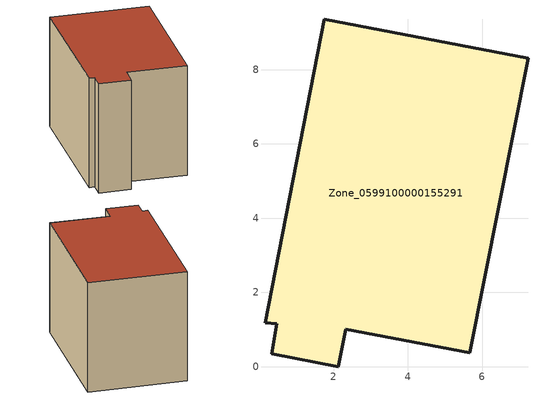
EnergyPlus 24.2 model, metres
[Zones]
Zone_0599100000155291
 floor ground (C_G): 0.47,1.16 0.15,1.19 1.74,9.36 7.23,8.3 5.66,0.37 2.32,1.01 2.12,0 0.33,0.35 z0
 wall outside (C_F): 7.23,8.3 1.74,9.36 0.15,1.19 0.47,1.16 0.33,0.35 2.12,0 2.32,1.01 5.66,0.37 7.23,8.3 z0:6.5
 roof outside (C_R): 0.47,1.16 0.33,0.35 2.12,0 2.32,1.01 5.66,0.37 7.23,8.3 1.74,9.36 0.15,1.19 z6.5
[BUILDING]
Pand.0599100000155291: North Axis=0; Terrain=City; Loads Convergence Tolerance Value=0.04; Temperature Convergence Tolerance Value=0.4; Solar Distribution=FullExterior; Maximum Number of Warmup Days=25; Minimum Number of Warmup Days=1
[Site:Location]
Rotterdam.The.Hague.AP_ZH_NLD Design_Conditions: Latitude=51.96; Longitude=4.45; Time Zone=1; Elevation=-4.5
[SITE:GROUNDTEMPERATURE:BUILDINGSURFACE]
18, 18, 18, 18, 18, 18, 18, 18, 18, 18, 18, 18
[MATERIAL] Thermal Absorptance=0.9; Solar Absorptance=0.7; Visible Absorptance=0.7
Name | Roughness | Thickness | Conductivity | Density | Specific Heat
G.TI.1946-1964 | MediumSmooth | 0.15 | 1 | 540 | 1210
F.TI.1946-1964 | Rough | 0.3 | 0.857143 | 1920 | 840
R.TI.1946-1964 | MediumRough | 0.2 | 0.277778 | 1500 | 1000
[CONSTRUCTION]
C_G: G.TI.1946-1964
C_F: F.TI.1946-1964
C_R: R.TI.1946-1964
[ZONE]
Zone_0599100000155291: Type=1; Multiplier=1; Ceiling Height=Autocalculate; Volume=Autocalculate; Floor Area=autocalculate; Part of Total Floor Area=Yes
[ZONEINFILTRATION:DESIGNFLOWRATE]
Infil_Zone_0599100000155291: Zone or ZoneList or Space or SpaceList=Zone_0599100000155291; Schedule=AlwaysOn; Design Flow Rate Calculation Method=Flow/Area; Flow Rate per Floor Area=0.003; Constant Term Coefficient=1; Temperature Term Coefficient=0; Velocity Term Coefficient=0; Velocity Squared Term Coefficient=0
[HVACTEMPLATE:ZONE:IDEALLOADSAIRSYSTEM]
Zone_0599100000155291: Maximum Heating Supply Air Temperature=50; Minimum Cooling Supply Air Temperature=13; Maximum Heating Supply Air Humidity Ratio=0.0156; Minimum Cooling Supply Air Humidity Ratio=0.0077; Heating Limit=NoLimit; Cooling Limit=NoLimit; Dehumidification Control Type=ConstantSensibleHeatRatio; Cooling Sensible Heat Ratio=0.7; Dehumidification Setpoint=60; Humidification Control Type=None; Humidification Setpoint=30; Outdoor Air Method=None; Outdoor Air Flow Rate per Person=0.00944; Outdoor Air Flow Rate per Zone Floor Area=0; Outdoor Air Flow Rate per Zone=0; Demand Controlled Ventilation Type=None; Outdoor Air Economizer Type=NoEconomizer; Heat Recovery Type=None; Sensible Heat Recovery Effectiveness=0.7; Latent Heat Recovery Effectiveness=0.65
[ZONECONTROL:THERMOSTAT]
ThermostatControl_Zone_0599100000155291: Zone or ZoneList=Zone_0599100000155291; Control Type Schedule=DualSetpointControlType; Control 1=Thermostat_Zone_0599100000155291; Temperature Difference Between Cutout And Setpoint=0
[THERMOSTATSETPOINT:DUALSETPOINT]
Thermostat_Zone_0599100000155291: Heating Setpoint Temperature Schedule=HeatingSetpoint_Zone_0599100000155291; Cooling Setpoint Temperature Schedule=CoolingSetpoint_Zone_0599100000155291
[SCHEDULE:COMPACT]
HeatingSetpoint_Zone_0599100000155291: Through: 12/31, For: AllDays, Until: 24:00, 21
CoolingSetpoint_Zone_0599100000155291: Through: 12/31, For: AllDays, Until: 24:00, 24
DualSetpointControlType: Through: 12/31, For: AllDays, Until: 24:00, 4
AlwaysOn: Through: 12/31, For: AllDays, Until: 24:00, 1
